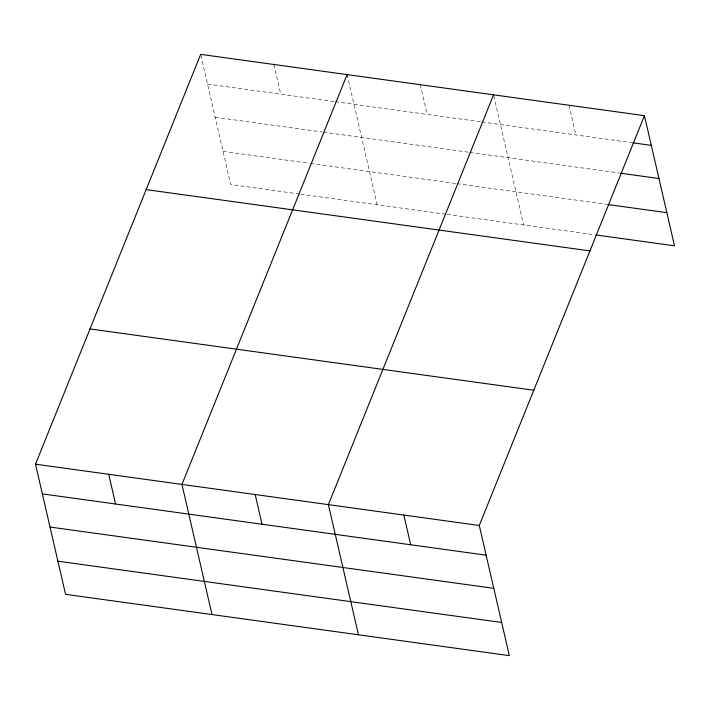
<?xml version="1.0" encoding="UTF-8"?>
<svg xmlns="http://www.w3.org/2000/svg" width="710" height="710" viewBox="0 0 710 710"><rect width="100%" height="100%" fill="white"/><g stroke="black" fill="none" stroke-linecap="round" stroke-linejoin="round"><path stroke-width="0.53" stroke-dasharray="3.55 2.66" d="M207.533 84.073L334.303 101.583M335.395 101.734L480.75 121.809M481.85 121.96L631.634 142.648M215.183 117.221L322.287 132.016M323.378 132.166L468.733 152.242M469.825 152.393L619.599 173.08M223.064 151.372L309.409 163.3M310.501 163.451L455.855 183.526M456.947 183.677L606.713 204.365M299.576 194.025L230.723 184.52L200.673 54.368M300.667 194.176L446.022 214.251M447.114 214.402L594.687 234.788M569.012 105.249L575.872 134.953M493.814 95.886L523.616 224.972M420.347 84.712L427.198 114.416M347.119 74.594L377.17 204.746M273.9 64.486L280.752 94.19"/><path stroke-width="1.06" d="M644.449 115.668L479.277 525.48L509.327 655.632L65.551 594.332L35.5 464.189L200.673 54.368L644.449 115.668L674.5 245.811L595.779 234.939M347.119 74.594L181.946 484.415L211.997 614.558M493.565 94.82L328.393 504.641L358.443 634.793M632.725 142.799L651.31 145.373M620.691 173.231L658.96 178.521M607.804 204.515L666.85 212.672M146.162 189.605L589.948 250.905M90.01 328.943L533.787 390.243M35.5 464.189L479.277 525.48M42.36 493.894L486.137 555.184M50.011 527.042L493.787 588.333M57.892 561.193L501.677 622.484M403.839 515.061L410.699 544.765M255.174 494.524L262.026 524.237M108.728 474.298L115.579 504.002"/></g></svg>
